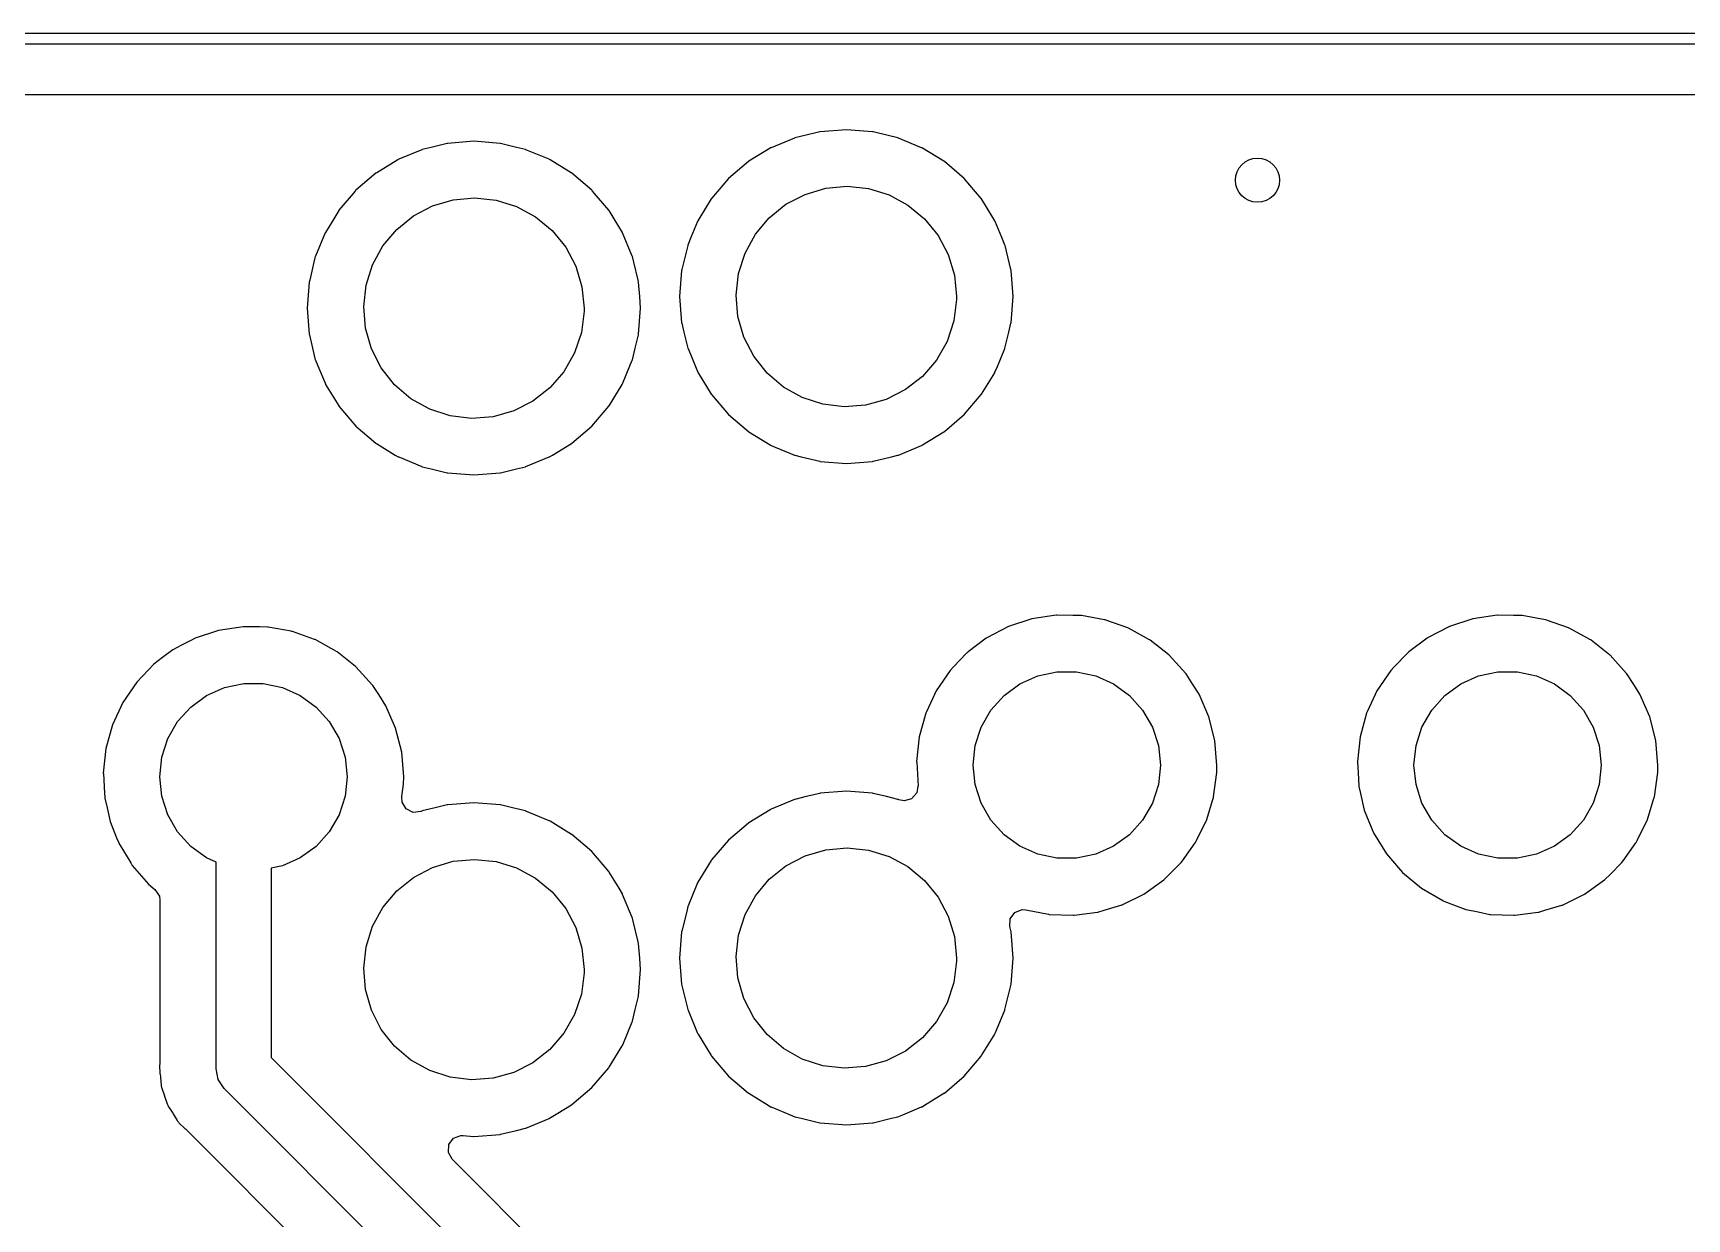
# Model space of a CAD drawing. Extents: x 10 to 287, y -200 to -10.
# Drawn here: x 130.97 to 145.98, y -65.94 to -55.19 of the extents above; entities that cross this region are included whole.
import ezdxf

# ---------------------------------------------------------------- set-up
doc = ezdxf.new("R2010")
doc.units = 0
doc.layers.add('BLACK', color=7, linetype='CONTINUOUS')

msp = doc.modelspace()

# ---------------------------------------------------------------- linework, layer by layer
at = {"layer": 'BLACK', "linetype": 'CONTINUOUS'}
for p, q in [((98.155, -55.185), (177.79, -55.185)), ((177.74, -55.285), (98.205, -55.285)), ((100.78, -55.7435), (175.6, -55.7435)), ((137.972, -56.1144), (137.882, -56.1359)), ((138.108, -56.0816), (137.972, -56.1144)), ((138.113, -56.0805), (138.108, -56.0816)), ((138.108, -56.0816), (138.108, -56.0816)), ((138.35, -56.0618), (138.113, -56.0805)), ((138.587, -56.0805), (138.35, -56.0618)), ((138.592, -56.0816), (138.587, -56.0805)), ((138.728, -56.1144), (138.592, -56.0816)), ((138.592, -56.0816), (138.592, -56.0816)), ((138.818, -56.1359), (138.728, -56.1144)), ((134.498, -56.2428), (134.288, -56.3299)), ((134.502, -56.2409), (134.498, -56.2428)), ((134.498, -56.2428), (134.498, -56.2428)), ((134.583, -56.2216), (134.502, -56.2409)), ((134.728, -56.1866), (134.583, -56.2216)), ((134.733, -56.1855), (134.728, -56.1866)), ((134.728, -56.1866), (134.728, -56.1866)), ((134.97, -56.1668), (134.733, -56.1855)), ((135.207, -56.1855), (134.97, -56.1668)), ((135.212, -56.1866), (135.207, -56.1855)), ((135.357, -56.2216), (135.212, -56.1866)), ((135.212, -56.1866), (135.212, -56.1866)), ((135.438, -56.2409), (135.357, -56.2216)), ((135.442, -56.2428), (135.438, -56.2409)), ((135.652, -56.3299), (135.442, -56.2428)), ((135.442, -56.2428), (135.442, -56.2428)), ((137.659, -56.2293), (137.465, -56.3482)), ((137.663, -56.2268), (137.659, -56.2293)), ((137.668, -56.2249), (137.663, -56.2268)), ((137.878, -56.1378), (137.668, -56.2249)), ((137.668, -56.2249), (137.668, -56.2249)), ((137.882, -56.1359), (137.878, -56.1378)), ((137.878, -56.1378), (137.878, -56.1378)), ((138.822, -56.1378), (138.818, -56.1359)), ((139.032, -56.2249), (138.822, -56.1378)), ((138.822, -56.1378), (138.822, -56.1378)), ((139.037, -56.2268), (139.032, -56.2249)), ((139.032, -56.2249), (139.032, -56.2249)), ((139.041, -56.2293), (139.037, -56.2268)), ((139.235, -56.3482), (139.041, -56.2293)), ((134.279, -56.3343), (134.088, -56.4513)), ((134.283, -56.3318), (134.279, -56.3343)), ((134.288, -56.3299), (134.283, -56.3318)), ((134.288, -56.3299), (134.288, -56.3299)), ((135.657, -56.3318), (135.652, -56.3299)), ((135.652, -56.3299), (135.652, -56.3299)), ((135.661, -56.3343), (135.657, -56.3318)), ((135.852, -56.4513), (135.661, -56.3343)), ((137.461, -56.3508), (137.28, -56.505)), ((137.465, -56.3482), (137.461, -56.3508)), ((137.465, -56.3482), (137.465, -56.3482)), ((139.239, -56.3508), (139.235, -56.3482)), ((139.235, -56.3482), (139.235, -56.3482)), ((139.42, -56.505), (139.239, -56.3508)), ((134.081, -56.4558), (133.9, -56.61)), ((134.088, -56.4513), (134.081, -56.4558)), ((135.859, -56.4558), (135.852, -56.4513)), ((136.04, -56.61), (135.859, -56.4558)), ((137.28, -56.505), (137.126, -56.6856)), ((138.163, -56.5927), (138.357, -56.575)), ((138.357, -56.575), (138.551, -56.5954)), ((139.574, -56.6856), (139.42, -56.505)), ((133.894, -56.6177), (133.746, -56.7906)), ((133.897, -56.6138), (133.894, -56.6177)), ((133.9, -56.61), (133.897, -56.6138)), ((134.595, -56.7528), (134.783, -56.6977)), ((134.783, -56.6977), (134.977, -56.68)), ((134.977, -56.68), (135.171, -56.7004)), ((135.171, -56.7004), (135.358, -56.7581)), ((136.043, -56.6138), (136.04, -56.61)), ((136.046, -56.6177), (136.043, -56.6138)), ((136.194, -56.7906), (136.046, -56.6177)), ((137.123, -56.6898), (137.021, -56.8572)), ((137.126, -56.6856), (137.123, -56.6898)), ((137.123, -56.6898), (137.123, -56.6898)), ((137.802, -56.7382), (137.975, -56.6478)), ((137.975, -56.6478), (138.163, -56.5927)), ((138.551, -56.5954), (138.738, -56.6531)), ((138.738, -56.6531), (138.909, -56.746)), ((139.577, -56.6898), (139.574, -56.6856)), ((139.679, -56.8572), (139.577, -56.6898)), ((139.577, -56.6898), (139.577, -56.6898)), ((133.743, -56.7948), (133.689, -56.8838)), ((133.746, -56.7906), (133.743, -56.7948)), ((133.743, -56.7948), (133.743, -56.7948)), ((134.27, -56.9655), (134.422, -56.8432)), ((134.422, -56.8432), (134.595, -56.7528)), ((135.358, -56.7581), (135.529, -56.851)), ((135.529, -56.851), (135.68, -56.9754)), ((136.197, -56.7948), (136.194, -56.7906)), ((136.251, -56.8838), (136.197, -56.7948)), ((136.197, -56.7948), (136.197, -56.7948)), ((137.021, -56.8572), (137.002, -56.888)), ((137.525, -57.01), (137.65, -56.8605)), ((137.65, -56.8605), (137.802, -56.7382)), ((138.909, -56.746), (139.06, -56.8704)), ((139.06, -56.8704), (139.183, -57.0216)), ((139.698, -56.888), (139.679, -56.8572)), ((133.62, -56.9976), (133.533, -57.2078)), ((133.622, -56.993), (133.62, -56.9976)), ((133.62, -56.9976), (133.62, -56.9976)), ((133.689, -56.8838), (133.622, -56.993)), ((134.145, -57.115), (134.27, -56.9655)), ((135.68, -56.9754), (135.803, -57.1266)), ((136.318, -56.993), (136.251, -56.8838)), ((136.32, -56.9976), (136.318, -56.993)), ((136.407, -57.2078), (136.32, -56.9976)), ((136.32, -56.9976), (136.32, -56.9976)), ((137, -56.8926), (136.939, -57.0406)), ((137.002, -56.888), (137, -56.8926)), ((137, -56.8926), (137, -56.8926)), ((137.431, -57.1811), (137.525, -57.01)), ((139.183, -57.0216), (139.275, -57.1939)), ((139.7, -56.8926), (139.698, -56.888)), ((139.761, -57.0406), (139.7, -56.8926)), ((139.7, -56.8926), (139.7, -56.8926)), ((134.051, -57.2861), (134.145, -57.115)), ((135.803, -57.1266), (135.895, -57.2989)), ((136.91, -57.1122), (136.857, -57.3307)), ((136.911, -57.1074), (136.91, -57.1122)), ((136.939, -57.0406), (136.911, -57.1074)), ((139.789, -57.1074), (139.761, -57.0406)), ((139.79, -57.1122), (139.789, -57.1074)), ((139.843, -57.3307), (139.79, -57.1122)), ((133.519, -57.2635), (133.48, -57.4262)), ((133.531, -57.2124), (133.519, -57.2635)), ((133.533, -57.2078), (133.531, -57.2124)), ((133.992, -57.4721), (134.051, -57.2861)), ((135.895, -57.2989), (135.951, -57.4858)), ((136.409, -57.2124), (136.407, -57.2078)), ((136.421, -57.2635), (136.409, -57.2124)), ((136.46, -57.4262), (136.421, -57.2635)), ((137.372, -57.3671), (137.431, -57.1811)), ((139.275, -57.1939), (139.331, -57.3808)), ((133.475, -57.4433), (133.457, -57.68)), ((133.48, -57.4262), (133.475, -57.4433)), ((133.97, -57.666), (133.992, -57.4721)), ((136.465, -57.4433), (136.46, -57.4262)), ((136.475, -57.575), (136.465, -57.4433)), ((136.855, -57.3383), (136.837, -57.575)), ((136.857, -57.3307), (136.855, -57.3383)), ((137.35, -57.561), (137.372, -57.3671)), ((139.331, -57.3808), (139.35, -57.575)), ((139.845, -57.3383), (139.843, -57.3307)), ((139.863, -57.575), (139.845, -57.3383)), ((135.951, -57.4858), (135.97, -57.68)), ((136.483, -57.68), (136.475, -57.575)), ((136.837, -57.575), (136.855, -57.8117)), ((137.366, -57.7555), (137.35, -57.561)), ((139.35, -57.6029), (139.325, -57.7965)), ((139.35, -57.575), (139.35, -57.6029)), ((139.845, -57.8117), (139.863, -57.575)), ((133.457, -57.68), (133.475, -57.9167)), ((133.986, -57.8605), (133.97, -57.666)), ((135.97, -57.7079), (135.945, -57.9015)), ((135.97, -57.68), (135.97, -57.7079)), ((136.465, -57.9167), (136.483, -57.68)), ((137.42, -57.9431), (137.366, -57.7555)), ((133.475, -57.9167), (133.477, -57.9215)), ((133.477, -57.9215), (133.477, -57.9215)), ((133.477, -57.9215), (133.506, -58.0426)), ((134.04, -58.0481), (133.986, -57.8605)), ((135.945, -57.9015), (135.884, -58.0867)), ((136.434, -58.0426), (136.463, -57.9215)), ((136.463, -57.9215), (136.465, -57.9167)), ((136.463, -57.9215), (136.463, -57.9215)), ((136.855, -57.8117), (136.857, -57.8165)), ((136.857, -57.8165), (136.857, -57.8165)), ((136.857, -57.8165), (136.876, -57.8983)), ((136.876, -57.8983), (136.911, -58.0426)), ((139.325, -57.7965), (139.264, -57.9817)), ((139.789, -58.0426), (139.824, -57.8983)), ((139.824, -57.8983), (139.843, -57.8165)), ((139.843, -57.8165), (139.845, -57.8117)), ((139.843, -57.8165), (139.843, -57.8165)), ((133.506, -58.0426), (133.531, -58.1476)), ((134.129, -58.2217), (134.04, -58.0481)), ((136.409, -58.1476), (136.434, -58.0426)), ((136.911, -58.0426), (136.913, -58.0472)), ((136.913, -58.0472), (136.913, -58.0472)), ((136.913, -58.0472), (136.98, -58.2106)), ((137.509, -58.1167), (137.42, -57.9431)), ((139.264, -57.9817), (139.167, -58.1514)), ((139.72, -58.2106), (139.787, -58.0472)), ((139.787, -58.0472), (139.789, -58.0426)), ((139.787, -58.0472), (139.787, -58.0472)), ((133.531, -58.1476), (133.533, -58.1522)), ((133.533, -58.1522), (133.533, -58.1522)), ((133.533, -58.1522), (133.554, -58.203)), ((133.554, -58.203), (133.622, -58.367)), ((134.251, -58.3747), (134.129, -58.2217)), ((135.884, -58.0867), (135.787, -58.2564)), ((136.318, -58.367), (136.386, -58.203)), ((136.386, -58.203), (136.407, -58.1522)), ((136.407, -58.1522), (136.409, -58.1476)), ((136.407, -58.1522), (136.407, -58.1522)), ((136.98, -58.2106), (137.002, -58.262)), ((137.631, -58.2697), (137.509, -58.1167)), ((139.167, -58.1514), (139.04, -58.2992)), ((139.698, -58.262), (139.72, -58.2106)), ((133.622, -58.367), (133.624, -58.3712)), ((133.624, -58.3712), (133.743, -58.5652)), ((134.399, -58.5011), (134.251, -58.3747)), ((135.787, -58.2564), (135.66, -58.4042)), ((136.197, -58.5652), (136.316, -58.3712)), ((136.316, -58.3712), (136.318, -58.367)), ((137.002, -58.262), (137.004, -58.2662)), ((137.004, -58.2662), (137.123, -58.4602)), ((137.779, -58.3961), (137.631, -58.2697)), ((139.04, -58.2992), (138.886, -58.4193)), ((139.577, -58.4602), (139.696, -58.2662)), ((139.696, -58.2662), (139.698, -58.262)), ((134.57, -58.5964), (134.399, -58.5011)), ((135.506, -58.5243), (135.332, -58.6123)), ((135.66, -58.4042), (135.506, -58.5243)), ((137.123, -58.4602), (137.123, -58.4602)), ((137.123, -58.4602), (137.126, -58.4644)), ((137.126, -58.4644), (137.28, -58.645)), ((137.95, -58.4914), (137.779, -58.3961)), ((138.135, -58.5517), (137.95, -58.4914)), ((138.712, -58.5073), (138.524, -58.5598)), ((138.886, -58.4193), (138.712, -58.5073)), ((139.42, -58.645), (139.574, -58.4644)), ((139.574, -58.4644), (139.577, -58.4602)), ((139.577, -58.4602), (139.577, -58.4602)), ((133.743, -58.5652), (133.743, -58.5652)), ((133.743, -58.5652), (133.746, -58.5694)), ((133.746, -58.5694), (133.9, -58.75)), ((134.755, -58.6567), (134.57, -58.5964)), ((134.949, -58.6798), (134.755, -58.6567)), ((135.144, -58.6648), (134.949, -58.6798)), ((135.332, -58.6123), (135.144, -58.6648)), ((136.04, -58.75), (136.194, -58.5694)), ((136.194, -58.5694), (136.197, -58.5652)), ((136.197, -58.5652), (136.197, -58.5652)), ((137.28, -58.645), (137.461, -58.7992)), ((138.329, -58.5748), (138.135, -58.5517)), ((138.524, -58.5598), (138.329, -58.5748)), ((139.239, -58.7992), (139.42, -58.645)), ((133.9, -58.75), (134.081, -58.9042)), ((135.859, -58.9042), (136.04, -58.75)), ((137.461, -58.7992), (137.465, -58.8018)), ((137.465, -58.8018), (137.465, -58.8018)), ((137.465, -58.8018), (137.659, -58.9207)), ((139.041, -58.9207), (139.235, -58.8018)), ((139.235, -58.8018), (139.239, -58.7992)), ((139.235, -58.8018), (139.235, -58.8018)), ((134.081, -58.9042), (134.085, -58.9068)), ((134.085, -58.9068), (134.085, -58.9068)), ((134.085, -58.9068), (134.257, -59.0122)), ((135.683, -59.0122), (135.855, -58.9068)), ((135.855, -58.9068), (135.859, -58.9042)), ((135.855, -58.9068), (135.855, -58.9068)), ((137.659, -58.9207), (137.663, -58.9232)), ((137.663, -58.9232), (137.668, -58.9251)), ((137.668, -58.9251), (137.668, -58.9251)), ((137.668, -58.9251), (137.878, -59.0122)), ((138.822, -59.0122), (139.032, -58.9251)), ((139.032, -58.9251), (139.037, -58.9232)), ((139.032, -58.9251), (139.032, -58.9251)), ((139.037, -58.9232), (139.041, -58.9207)), ((134.257, -59.0122), (134.283, -59.0282)), ((134.283, -59.0282), (134.288, -59.0301)), ((134.288, -59.0301), (134.288, -59.0301)), ((134.288, -59.0301), (134.498, -59.1172)), ((134.498, -59.1172), (134.502, -59.1191)), ((134.502, -59.1191), (134.583, -59.1384)), ((135.357, -59.1384), (135.438, -59.1191)), ((135.438, -59.1191), (135.442, -59.1172)), ((135.442, -59.1172), (135.652, -59.0301)), ((135.652, -59.0301), (135.657, -59.0282)), ((135.652, -59.0301), (135.652, -59.0301)), ((135.657, -59.0282), (135.683, -59.0122)), ((137.878, -59.0122), (137.882, -59.0141)), ((137.882, -59.0141), (137.941, -59.0282)), ((137.941, -59.0282), (138.108, -59.0684)), ((138.108, -59.0684), (138.108, -59.0684)), ((138.108, -59.0684), (138.113, -59.0695)), ((138.113, -59.0695), (138.35, -59.0882)), ((138.35, -59.0882), (138.587, -59.0695)), ((138.587, -59.0695), (138.592, -59.0684)), ((138.592, -59.0684), (138.759, -59.0282)), ((138.592, -59.0684), (138.592, -59.0684)), ((138.759, -59.0282), (138.818, -59.0141)), ((138.818, -59.0141), (138.822, -59.0122)), ((134.583, -59.1384), (134.728, -59.1734)), ((134.728, -59.1734), (134.728, -59.1734)), ((134.728, -59.1734), (134.733, -59.1745)), ((134.733, -59.1745), (134.97, -59.1932)), ((134.97, -59.1932), (135.207, -59.1745)), ((135.207, -59.1745), (135.212, -59.1734)), ((135.212, -59.1734), (135.357, -59.1384)), ((135.212, -59.1734), (135.212, -59.1734)), ((140.255, -60.4652), (140.034, -60.499)), ((140.26, -60.4652), (140.255, -60.4652)), ((140.404, -60.467), (140.26, -60.4652)), ((140.26, -60.4652), (140.26, -60.4652)), ((140.478, -60.4679), (140.404, -60.467)), ((140.483, -60.4688), (140.478, -60.4679)), ((140.693, -60.5062), (140.483, -60.4688)), ((140.483, -60.4688), (140.483, -60.4688)), ((144.255, -60.4652), (144.034, -60.499)), ((144.26, -60.4652), (144.255, -60.4652)), ((144.404, -60.467), (144.26, -60.4652)), ((144.26, -60.4652), (144.26, -60.4652)), ((144.478, -60.4679), (144.404, -60.467)), ((144.483, -60.4688), (144.478, -60.4679)), ((144.693, -60.5062), (144.483, -60.4688)), ((144.483, -60.4688), (144.483, -60.4688)), ((132.654, -60.604), (132.442, -60.6734)), ((132.875, -60.5702), (132.654, -60.604)), ((132.88, -60.5702), (132.875, -60.5702)), ((133.024, -60.572), (132.88, -60.5702)), ((132.88, -60.5702), (132.88, -60.5702)), ((133.098, -60.5729), (133.024, -60.572)), ((133.103, -60.5738), (133.098, -60.5729)), ((133.313, -60.6112), (133.103, -60.5738)), ((133.103, -60.5738), (133.103, -60.5738)), ((133.318, -60.6121), (133.313, -60.6112)), ((133.313, -60.6112), (133.313, -60.6112)), ((133.323, -60.6138), (133.318, -60.6121)), ((133.524, -60.6849), (133.323, -60.6138)), ((133.323, -60.6138), (133.323, -60.6138)), ((139.822, -60.5684), (139.624, -60.6715)), ((140.034, -60.499), (139.822, -60.5684)), ((140.698, -60.5071), (140.693, -60.5062)), ((140.693, -60.5062), (140.693, -60.5062)), ((140.703, -60.5088), (140.698, -60.5071)), ((140.904, -60.5799), (140.703, -60.5088)), ((140.703, -60.5088), (140.703, -60.5088)), ((140.909, -60.5816), (140.904, -60.5799)), ((140.904, -60.5799), (140.904, -60.5799)), ((141.047, -60.6581), (140.909, -60.5816)), ((143.822, -60.5684), (143.624, -60.6715)), ((144.034, -60.499), (143.822, -60.5684)), ((144.698, -60.5071), (144.693, -60.5062)), ((144.693, -60.5062), (144.693, -60.5062)), ((144.703, -60.5088), (144.698, -60.5071)), ((144.904, -60.5799), (144.703, -60.5088)), ((144.703, -60.5088), (144.703, -60.5088)), ((144.909, -60.5816), (144.904, -60.5799)), ((144.904, -60.5799), (144.904, -60.5799)), ((145.047, -60.6581), (144.909, -60.5816)), ((132.239, -60.7796), (132.145, -60.8502)), ((132.244, -60.7765), (132.239, -60.7796)), ((132.239, -60.7796), (132.239, -60.7796)), ((132.311, -60.7414), (132.244, -60.7765)), ((132.415, -60.6871), (132.311, -60.7414)), ((132.442, -60.6734), (132.415, -60.6871)), ((133.529, -60.6866), (133.524, -60.6849)), ((133.524, -60.6849), (133.524, -60.6849)), ((133.724, -60.7946), (133.529, -60.6866)), ((139.619, -60.6746), (139.455, -60.7978)), ((139.624, -60.6715), (139.619, -60.6746)), ((139.619, -60.6746), (139.619, -60.6746)), ((141.096, -60.6849), (141.047, -60.6581)), ((141.104, -60.6896), (141.096, -60.6849)), ((141.108, -60.6928), (141.104, -60.6896)), ((141.276, -60.8248), (141.108, -60.6928)), ((141.108, -60.6928), (141.108, -60.6928)), ((143.619, -60.6746), (143.455, -60.7978)), ((143.624, -60.6715), (143.619, -60.6746)), ((143.619, -60.6746), (143.619, -60.6746)), ((145.096, -60.6849), (145.047, -60.6581)), ((145.104, -60.6896), (145.096, -60.6849)), ((145.108, -60.6928), (145.104, -60.6896)), ((145.276, -60.8248), (145.108, -60.6928)), ((145.108, -60.6928), (145.108, -60.6928)), ((132.065, -60.9106), (131.911, -61.0721)), ((132.145, -60.8502), (132.065, -60.9106)), ((133.728, -60.7978), (133.724, -60.7946)), ((133.896, -60.9298), (133.728, -60.7978)), ((133.728, -60.7978), (133.728, -60.7978)), ((133.896, -60.9299), (133.896, -60.9298)), ((133.9, -60.9331), (133.896, -60.9299)), ((139.441, -60.8094), (139.322, -60.9346)), ((139.445, -60.8056), (139.441, -60.8094)), ((139.455, -60.7978), (139.445, -60.8056)), ((141.276, -60.8249), (141.276, -60.8248)), ((141.28, -60.8281), (141.276, -60.8249)), ((141.43, -60.9933), (141.28, -60.8281)), ((143.441, -60.8094), (143.322, -60.9346)), ((143.445, -60.8056), (143.441, -60.8094)), ((143.455, -60.7978), (143.445, -60.8056)), ((145.276, -60.8249), (145.276, -60.8248)), ((145.28, -60.8281), (145.276, -60.8249)), ((145.43, -60.9933), (145.28, -60.8281)), ((131.911, -61.0721), (131.785, -61.2567)), ((134.05, -61.0983), (133.9, -60.9331)), ((139.291, -60.9671), (139.165, -61.1517)), ((139.322, -60.9346), (139.291, -60.9671)), ((139.925, -61.0889), (140.087, -61.0166)), ((140.087, -61.0166), (140.261, -60.9797)), ((140.261, -60.9797), (140.439, -60.9797)), ((140.439, -60.9797), (140.613, -61.0166)), ((140.613, -61.0166), (140.775, -61.0889)), ((141.433, -60.9976), (141.43, -60.9933)), ((141.495, -61.0945), (141.433, -60.9976)), ((141.433, -60.9976), (141.433, -60.9976)), ((143.291, -60.9671), (143.165, -61.1517)), ((143.322, -60.9346), (143.291, -60.9671)), ((143.925, -61.0889), (144.087, -61.0166)), ((144.087, -61.0166), (144.261, -60.9797)), ((144.261, -60.9797), (144.439, -60.9797)), ((144.439, -60.9797), (144.613, -61.0166)), ((144.613, -61.0166), (144.775, -61.0889)), ((145.433, -60.9976), (145.43, -60.9933)), ((145.495, -61.0945), (145.433, -60.9976)), ((145.433, -60.9976), (145.433, -60.9976)), ((132.401, -61.2983), (132.545, -61.1939)), ((132.545, -61.1939), (132.707, -61.1216)), ((132.707, -61.1216), (132.881, -61.0847)), ((132.881, -61.0847), (133.059, -61.0847)), ((133.059, -61.0847), (133.233, -61.1216)), ((133.233, -61.1216), (133.395, -61.1939)), ((133.395, -61.1939), (133.539, -61.2983)), ((134.053, -61.1026), (134.05, -61.0983)), ((134.106, -61.1856), (134.053, -61.1026)), ((134.053, -61.1026), (134.053, -61.1026)), ((134.171, -61.2858), (134.106, -61.1856)), ((139.149, -61.1856), (139.076, -61.3419)), ((139.165, -61.1517), (139.149, -61.1856)), ((139.662, -61.3254), (139.781, -61.1933)), ((139.781, -61.1933), (139.925, -61.0889)), ((140.775, -61.0889), (140.919, -61.1933)), ((140.919, -61.1933), (141.038, -61.3254)), ((141.551, -61.1808), (141.495, -61.0945)), ((141.64, -61.3857), (141.551, -61.1808)), ((143.149, -61.1856), (143.076, -61.3419)), ((143.165, -61.1517), (143.149, -61.1856)), ((143.662, -61.3254), (143.781, -61.1933)), ((143.781, -61.1933), (143.925, -61.0889)), ((144.775, -61.0889), (144.919, -61.1933)), ((144.919, -61.1933), (145.038, -61.3254)), ((145.551, -61.1808), (145.495, -61.0945)), ((145.64, -61.3857), (145.551, -61.1808)), ((131.785, -61.2567), (131.691, -61.4593)), ((132.282, -61.4304), (132.401, -61.2983)), ((133.539, -61.2983), (133.658, -61.4304)), ((134.26, -61.4907), (134.171, -61.2858)), ((139.071, -61.3543), (139.011, -61.5696)), ((139.076, -61.3419), (139.071, -61.3543)), ((139.573, -61.4793), (139.662, -61.3254)), ((141.038, -61.3254), (141.127, -61.4793)), ((143.071, -61.3543), (143.011, -61.5696)), ((143.076, -61.3419), (143.071, -61.3543)), ((143.573, -61.4793), (143.662, -61.3254)), ((145.038, -61.3254), (145.127, -61.4793)), ((131.691, -61.4593), (131.631, -61.6746)), ((132.193, -61.5843), (132.282, -61.4304)), ((133.658, -61.4304), (133.747, -61.5843)), ((134.315, -61.7074), (134.26, -61.4907)), ((139.519, -61.6483), (139.573, -61.4793)), ((141.127, -61.4793), (141.181, -61.6483)), ((141.695, -61.6024), (141.64, -61.3857)), ((143.519, -61.6483), (143.573, -61.4793)), ((145.127, -61.4793), (145.181, -61.6483)), ((145.695, -61.6024), (145.64, -61.3857)), ((131.631, -61.6746), (131.607, -61.8967)), ((132.139, -61.7533), (132.193, -61.5843)), ((133.747, -61.5843), (133.801, -61.7533)), ((139.011, -61.5696), (138.987, -61.7917)), ((139.5, -61.825), (139.519, -61.6483)), ((141.181, -61.6483), (141.2, -61.825)), ((141.71, -61.7917), (141.695, -61.6024)), ((143.011, -61.5696), (142.987, -61.7917)), ((143.5, -61.825), (143.519, -61.6483)), ((145.181, -61.6483), (145.2, -61.825)), ((145.71, -61.7917), (145.695, -61.6024)), ((132.12, -61.93), (132.139, -61.7533)), ((133.801, -61.7533), (133.82, -61.93)), ((134.333, -61.93), (134.315, -61.7074)), ((138.987, -61.7917), (138.988, -61.7968)), ((138.988, -61.7968), (138.988, -61.7969)), ((138.988, -61.7969), (139, -62.0147)), ((139.519, -62.0017), (139.5, -61.825)), ((141.2, -61.825), (141.181, -62.0017)), ((141.713, -61.825), (141.71, -61.7917)), ((141.712, -61.8916), (141.713, -61.825)), ((142.987, -61.7917), (142.988, -61.7968)), ((142.988, -61.7968), (142.988, -61.7969)), ((142.988, -61.7969), (142.993, -61.8916)), ((143.519, -62.0017), (143.5, -61.825)), ((145.2, -61.825), (145.181, -62.0017)), ((145.713, -61.825), (145.71, -61.7917)), ((145.712, -61.8916), (145.713, -61.825)), ((131.607, -61.8967), (131.608, -61.9018)), ((131.608, -61.9018), (131.608, -61.9019)), ((131.608, -61.9019), (131.618, -62.0805)), ((132.139, -62.1067), (132.12, -61.93)), ((133.82, -61.93), (133.801, -62.1067)), ((134.332, -61.9966), (134.333, -61.93)), ((141.682, -62.1131), (141.712, -61.8916)), ((142.993, -61.8916), (143, -62.0147)), ((145.682, -62.1131), (145.712, -61.8916)), ((131.618, -62.0805), (131.62, -62.1197)), ((131.62, -62.1197), (131.621, -62.1248)), ((131.621, -62.1248), (131.621, -62.1248)), ((131.621, -62.1248), (131.641, -62.2129)), ((132.193, -62.2757), (132.139, -62.1067)), ((133.801, -62.1067), (133.747, -62.2757)), ((134.316, -62.1135), (134.317, -62.1085)), ((134.319, -62.1611), (134.316, -62.1135)), ((134.317, -62.1085), (134.332, -61.9966)), ((137.986, -62.111), (137.882, -62.1359)), ((138.108, -62.0816), (137.986, -62.111)), ((138.113, -62.0805), (138.108, -62.0816)), ((138.108, -62.0816), (138.108, -62.0816)), ((138.35, -62.0618), (138.113, -62.0805)), ((138.587, -62.0805), (138.35, -62.0618)), ((138.592, -62.0816), (138.587, -62.0805)), ((138.714, -62.111), (138.592, -62.0816)), ((138.592, -62.0816), (138.592, -62.0816)), ((138.818, -62.1359), (138.714, -62.111)), ((138.942, -62.1293), (138.874, -62.1491)), ((138.989, -62.0758), (138.942, -62.1293)), ((138.998, -62.0148), (138.989, -62.0758)), ((139, -62.0147), (138.998, -62.0148)), ((139.573, -62.1707), (139.519, -62.0017)), ((141.181, -62.0017), (141.127, -62.1707)), ((141.675, -62.1378), (141.681, -62.118)), ((141.681, -62.118), (141.682, -62.1131)), ((141.681, -62.118), (141.681, -62.118)), ((143, -62.0147), (143.001, -62.0198)), ((143.001, -62.0198), (143.001, -62.0198)), ((143.001, -62.0198), (143.015, -62.0816)), ((143.015, -62.0816), (143.049, -62.2326)), ((143.573, -62.1707), (143.519, -62.0017)), ((145.181, -62.0017), (145.127, -62.1707)), ((145.675, -62.1378), (145.681, -62.118)), ((145.681, -62.118), (145.682, -62.1131)), ((145.681, -62.118), (145.681, -62.118)), ((131.641, -62.2129), (131.669, -62.3376)), ((132.282, -62.4296), (132.193, -62.2757)), ((133.747, -62.2757), (133.658, -62.4296)), ((134.355, -62.2221), (134.319, -62.1611)), ((134.419, -62.2539), (134.355, -62.2221)), ((134.489, -62.2463), (134.419, -62.2539)), ((134.498, -62.2428), (134.489, -62.2463)), ((134.502, -62.2409), (134.498, -62.2428)), ((134.498, -62.2428), (134.498, -62.2428)), ((134.619, -62.2129), (134.502, -62.2409)), ((134.728, -62.1866), (134.619, -62.2129)), ((134.733, -62.1855), (134.728, -62.1866)), ((134.728, -62.1866), (134.728, -62.1866)), ((134.97, -62.1668), (134.733, -62.1855)), ((135.207, -62.1855), (134.97, -62.1668)), ((135.212, -62.1866), (135.207, -62.1855)), ((135.321, -62.2129), (135.212, -62.1866)), ((135.212, -62.1866), (135.212, -62.1866)), ((135.438, -62.2409), (135.321, -62.2129)), ((135.442, -62.2428), (135.438, -62.2409)), ((135.652, -62.3299), (135.442, -62.2428)), ((135.442, -62.2428), (135.442, -62.2428)), ((137.659, -62.2293), (137.465, -62.3482)), ((137.663, -62.2268), (137.659, -62.2293)), ((137.668, -62.2249), (137.663, -62.2268)), ((137.878, -62.1378), (137.668, -62.2249)), ((137.668, -62.2249), (137.668, -62.2249)), ((137.882, -62.1359), (137.878, -62.1378)), ((137.878, -62.1378), (137.878, -62.1378)), ((138.822, -62.1378), (138.818, -62.1359)), ((138.826, -62.1395), (138.822, -62.1378)), ((138.822, -62.1378), (138.822, -62.1378)), ((138.874, -62.1491), (138.826, -62.1395)), ((139.662, -62.3246), (139.573, -62.1707)), ((141.127, -62.1707), (141.038, -62.3246)), ((141.617, -62.3268), (141.675, -62.1378)), ((143.049, -62.2326), (143.133, -62.4396)), ((143.662, -62.3246), (143.573, -62.1707)), ((145.127, -62.1707), (145.038, -62.3246)), ((145.617, -62.3268), (145.675, -62.1378)), ((131.669, -62.3376), (131.728, -62.4836)), ((132.401, -62.5617), (132.282, -62.4296)), ((133.658, -62.4296), (133.539, -62.5617)), ((135.657, -62.3318), (135.652, -62.3299)), ((135.652, -62.3299), (135.652, -62.3299)), ((135.661, -62.3343), (135.657, -62.3318)), ((135.855, -62.4532), (135.661, -62.3343)), ((137.461, -62.3508), (137.28, -62.505)), ((137.465, -62.3482), (137.461, -62.3508)), ((137.465, -62.3482), (137.465, -62.3482)), ((139.781, -62.4567), (139.662, -62.3246)), ((141.038, -62.3246), (140.919, -62.4567)), ((141.527, -62.5088), (141.615, -62.3315)), ((141.615, -62.3315), (141.617, -62.3268)), ((141.615, -62.3315), (141.615, -62.3315)), ((143.781, -62.4567), (143.662, -62.3246)), ((145.038, -62.3246), (144.919, -62.4567)), ((145.527, -62.5088), (145.615, -62.3315)), ((145.615, -62.3315), (145.617, -62.3268)), ((145.615, -62.3315), (145.615, -62.3315)), ((131.728, -62.4836), (131.748, -62.5313)), ((131.748, -62.5313), (131.753, -62.5446)), ((131.753, -62.5446), (131.756, -62.549)), ((131.756, -62.549), (131.856, -62.7121)), ((132.545, -62.6661), (132.401, -62.5617)), ((133.539, -62.5617), (133.395, -62.6661)), ((135.859, -62.4558), (135.855, -62.4532)), ((135.855, -62.4532), (135.855, -62.4532)), ((136.04, -62.61), (135.859, -62.4558)), ((137.28, -62.505), (137.126, -62.6856)), ((138.163, -62.5927), (138.357, -62.575)), ((138.357, -62.575), (138.551, -62.5954)), ((139.925, -62.5611), (139.781, -62.4567)), ((140.087, -62.6334), (139.925, -62.5611)), ((140.775, -62.5611), (140.613, -62.6334)), ((140.919, -62.4567), (140.775, -62.5611)), ((141.4, -62.6919), (141.515, -62.5313)), ((141.515, -62.5313), (141.518, -62.5271)), ((141.518, -62.5271), (141.527, -62.5088)), ((143.133, -62.4396), (143.25, -62.6301)), ((143.925, -62.5611), (143.781, -62.4567)), ((144.087, -62.6334), (143.925, -62.5611)), ((144.775, -62.5611), (144.613, -62.6334)), ((144.919, -62.4567), (144.775, -62.5611)), ((145.4, -62.6919), (145.515, -62.5313)), ((145.515, -62.5313), (145.518, -62.5271)), ((145.518, -62.5271), (145.527, -62.5088)), ((131.856, -62.7121), (131.87, -62.7351)), ((132.63, -62.704), (132.545, -62.6661)), ((132.63, -64.58), (132.63, -62.704)), ((133.395, -62.6661), (133.233, -62.7384)), ((134.595, -62.7528), (134.783, -62.6977)), ((134.783, -62.6977), (134.977, -62.68)), ((134.977, -62.68), (135.171, -62.7004)), ((135.171, -62.7004), (135.358, -62.7581)), ((136.194, -62.7906), (136.04, -62.61)), ((137.123, -62.6898), (137.05, -62.8093)), ((137.126, -62.6856), (137.123, -62.6898)), ((137.123, -62.6898), (137.123, -62.6898)), ((137.802, -62.7382), (137.975, -62.6478)), ((137.975, -62.6478), (138.163, -62.5927)), ((138.551, -62.5954), (138.738, -62.6531)), ((138.738, -62.6531), (138.909, -62.746)), ((140.261, -62.6703), (140.087, -62.6334)), ((140.439, -62.6703), (140.261, -62.6703)), ((140.613, -62.6334), (140.439, -62.6703)), ((141.283, -62.8135), (141.384, -62.7121)), ((141.384, -62.7121), (141.388, -62.7085)), ((141.388, -62.7085), (141.4, -62.6919)), ((143.25, -62.6301), (143.396, -62.7989)), ((144.261, -62.6703), (144.087, -62.6334)), ((144.439, -62.6703), (144.261, -62.6703)), ((144.613, -62.6334), (144.439, -62.6703)), ((145.283, -62.8135), (145.384, -62.7121)), ((145.384, -62.7121), (145.388, -62.7085)), ((145.388, -62.7085), (145.4, -62.6919)), ((131.87, -62.7351), (132.016, -62.9039)), ((133.233, -62.7384), (133.13, -62.7602)), ((133.13, -62.7602), (133.13, -64.4764)), ((134.27, -62.9655), (134.422, -62.8432)), ((134.422, -62.8432), (134.595, -62.7528)), ((135.358, -62.7581), (135.529, -62.851)), ((135.529, -62.851), (135.68, -62.9754)), ((136.197, -62.7948), (136.194, -62.7906)), ((136.287, -62.9416), (136.197, -62.7948)), ((136.197, -62.7948), (136.197, -62.7948)), ((137.05, -62.8093), (137.002, -62.888)), ((137.525, -63.01), (137.65, -62.8605)), ((137.65, -62.8605), (137.802, -62.7382)), ((138.909, -62.746), (139.06, -62.8704)), ((139.06, -62.8704), (139.183, -63.0216)), ((141.048, -62.9959), (141.23, -62.8662)), ((141.23, -62.8662), (141.283, -62.8135)), ((143.396, -62.7989), (143.568, -62.9416)), ((145.048, -62.9959), (145.23, -62.8662)), ((145.23, -62.8662), (145.283, -62.8135)), ((132.016, -62.9039), (132.04, -62.9241)), ((132.04, -62.9241), (132.076, -62.9535)), ((132.076, -62.9535), (132.116, -63.0124)), ((132.116, -63.0124), (132.121, -63.0505)), ((134.145, -63.115), (134.27, -62.9655)), ((135.68, -62.9754), (135.803, -63.1266)), ((136.318, -62.993), (136.287, -62.9416)), ((136.32, -62.9976), (136.318, -62.993)), ((136.407, -63.2078), (136.32, -62.9976)), ((136.32, -62.9976), (136.32, -62.9976)), ((137, -62.8926), (136.913, -63.1028)), ((137.002, -62.888), (137, -62.8926)), ((137, -62.8926), (137, -62.8926)), ((137.431, -63.1811), (137.525, -63.01)), ((139.183, -63.0216), (139.275, -63.1939)), ((140.847, -63.0942), (141.048, -62.9959)), ((143.568, -62.9416), (143.761, -63.0543)), ((144.847, -63.0942), (145.048, -62.9959)), ((132.121, -63.0505), (132.121, -64.5129)), ((134.051, -63.2861), (134.145, -63.115)), ((135.803, -63.1266), (135.895, -63.2989)), ((136.904, -63.1362), (136.859, -63.3232)), ((136.911, -63.1074), (136.904, -63.1362)), ((136.913, -63.1028), (136.911, -63.1074)), ((139.836, -63.2182), (139.878, -63.1604)), ((139.878, -63.1604), (139.944, -63.1342)), ((139.944, -63.1342), (139.98, -63.1362)), ((139.98, -63.1362), (140.184, -63.1775)), ((140.184, -63.1775), (140.184, -63.1775)), ((140.184, -63.1775), (140.189, -63.1786)), ((140.189, -63.1786), (140.194, -63.1788)), ((140.194, -63.1788), (140.194, -63.1788)), ((140.194, -63.1788), (140.407, -63.1866)), ((140.417, -63.1861), (140.628, -63.159)), ((140.628, -63.159), (140.633, -63.1584)), ((140.628, -63.159), (140.628, -63.159)), ((140.633, -63.1584), (140.688, -63.1419)), ((140.688, -63.1419), (140.842, -63.0957)), ((140.842, -63.0957), (140.847, -63.0942)), ((140.842, -63.0957), (140.842, -63.0957)), ((143.761, -63.0543), (143.766, -63.0562)), ((143.766, -63.0562), (143.766, -63.0562)), ((143.766, -63.0562), (143.772, -63.0586)), ((143.772, -63.0586), (143.97, -63.134)), ((143.97, -63.134), (143.975, -63.1351)), ((143.975, -63.1351), (143.975, -63.1351)), ((143.975, -63.1351), (144.082, -63.1569)), ((144.082, -63.1569), (144.189, -63.1786)), ((144.189, -63.1786), (144.194, -63.1788)), ((144.194, -63.1788), (144.194, -63.1788)), ((144.194, -63.1788), (144.407, -63.1866)), ((144.417, -63.1861), (144.628, -63.159)), ((144.628, -63.159), (144.633, -63.1584)), ((144.628, -63.159), (144.628, -63.159)), ((144.633, -63.1584), (144.688, -63.1419)), ((144.688, -63.1419), (144.842, -63.0957)), ((144.842, -63.0957), (144.847, -63.0942)), ((144.842, -63.0957), (144.842, -63.0957)), ((133.992, -63.4721), (134.051, -63.2861)), ((135.895, -63.2989), (135.951, -63.4858)), ((136.409, -63.2124), (136.407, -63.2078)), ((136.415, -63.239), (136.409, -63.2124)), ((136.458, -63.4148), (136.415, -63.239)), ((136.859, -63.3232), (136.855, -63.3383)), ((137.372, -63.3671), (137.431, -63.1811)), ((139.275, -63.1939), (139.331, -63.3808)), ((139.833, -63.2891), (139.836, -63.2182)), ((139.845, -63.3383), (139.833, -63.2891)), ((140.407, -63.1866), (140.407, -63.1866)), ((140.407, -63.1866), (140.412, -63.1868)), ((140.412, -63.1868), (140.417, -63.1861)), ((140.417, -63.1861), (140.417, -63.1861)), ((144.407, -63.1866), (144.407, -63.1866)), ((144.407, -63.1866), (144.412, -63.1868)), ((144.412, -63.1868), (144.417, -63.1861)), ((144.417, -63.1861), (144.417, -63.1861)), ((133.97, -63.666), (133.992, -63.4721)), ((136.465, -63.4433), (136.458, -63.4148)), ((136.475, -63.575), (136.465, -63.4433)), ((136.855, -63.3383), (136.837, -63.575)), ((137.35, -63.561), (137.372, -63.3671)), ((139.331, -63.3808), (139.35, -63.575)), ((139.863, -63.575), (139.845, -63.3383)), ((135.951, -63.4858), (135.97, -63.68)), ((136.483, -63.68), (136.475, -63.575)), ((136.837, -63.575), (136.855, -63.8117)), ((137.366, -63.7555), (137.35, -63.561)), ((139.35, -63.6029), (139.325, -63.7965)), ((139.35, -63.575), (139.35, -63.6029)), ((139.845, -63.8117), (139.863, -63.575)), ((133.986, -63.8605), (133.97, -63.666)), ((135.97, -63.7079), (135.945, -63.9015)), ((135.97, -63.68), (135.97, -63.7079)), ((136.465, -63.9167), (136.483, -63.68)), ((137.42, -63.9431), (137.366, -63.7555)), ((134.04, -64.0481), (133.986, -63.8605)), ((135.945, -63.9015), (135.884, -64.0867)), ((136.434, -64.0426), (136.463, -63.9215)), ((136.463, -63.9215), (136.465, -63.9167)), ((136.463, -63.9215), (136.463, -63.9215)), ((136.855, -63.8117), (136.911, -64.0426)), ((139.325, -63.7965), (139.264, -63.9817)), ((139.789, -64.0426), (139.845, -63.8117)), ((134.129, -64.2217), (134.04, -64.0481)), ((136.409, -64.1476), (136.434, -64.0426)), ((136.911, -64.0426), (136.913, -64.0472)), ((136.913, -64.0472), (136.913, -64.0472)), ((136.913, -64.0472), (136.997, -64.251)), ((137.509, -64.1167), (137.42, -63.9431)), ((139.264, -63.9817), (139.167, -64.1514)), ((139.703, -64.251), (139.787, -64.0472)), ((139.787, -64.0472), (139.789, -64.0426)), ((139.787, -64.0472), (139.787, -64.0472)), ((134.251, -64.3747), (134.129, -64.2217)), ((135.884, -64.0867), (135.787, -64.2564)), ((136.321, -64.3615), (136.407, -64.1522)), ((136.407, -64.1522), (136.409, -64.1476)), ((136.407, -64.1522), (136.407, -64.1522)), ((137.631, -64.2697), (137.509, -64.1167)), ((139.167, -64.1514), (139.04, -64.2992)), ((134.399, -64.5011), (134.251, -64.3747)), ((135.787, -64.2564), (135.66, -64.4042)), ((136.197, -64.5652), (136.316, -64.3712)), ((136.316, -64.3712), (136.318, -64.367)), ((136.318, -64.367), (136.321, -64.3615)), ((136.997, -64.251), (137.002, -64.262)), ((137.002, -64.262), (137.004, -64.2662)), ((137.004, -64.2662), (137.123, -64.4602)), ((137.779, -64.3961), (137.631, -64.2697)), ((139.04, -64.2992), (138.886, -64.4193)), ((139.577, -64.4602), (139.696, -64.2662)), ((139.696, -64.2662), (139.698, -64.262)), ((139.698, -64.262), (139.703, -64.251)), ((132.121, -64.5129), (132.12, -64.5319)), ((133.13, -64.4764), (136.29, -67.6364)), ((134.57, -64.5964), (134.399, -64.5011)), ((135.506, -64.5243), (135.332, -64.6123)), ((135.66, -64.4042), (135.506, -64.5243)), ((137.123, -64.4602), (137.123, -64.4602)), ((137.123, -64.4602), (137.126, -64.4644)), ((137.126, -64.4644), (137.28, -64.645)), ((137.95, -64.4914), (137.779, -64.3961)), ((138.135, -64.5517), (137.95, -64.4914)), ((138.712, -64.5073), (138.524, -64.5598)), ((138.886, -64.4193), (138.712, -64.5073)), ((139.42, -64.645), (139.574, -64.4644)), ((139.574, -64.4644), (139.577, -64.4602)), ((139.577, -64.4602), (139.577, -64.4602)), ((132.12, -64.5319), (132.117, -64.5533)), ((132.117, -64.5533), (132.117, -64.5606)), ((132.117, -64.5606), (132.117, -64.5606)), ((132.117, -64.5606), (132.121, -64.606)), ((132.121, -64.606), (132.121, -64.6162)), ((132.121, -64.6162), (132.121, -64.6243)), ((132.121, -64.6243), (132.122, -64.6279)), ((132.122, -64.6279), (132.125, -64.6525)), ((132.125, -64.6525), (132.125, -64.6569)), ((132.125, -64.6569), (132.131, -64.7296)), ((132.649, -64.6757), (132.63, -64.58)), ((132.703, -64.7568), (132.649, -64.6757)), ((134.755, -64.6567), (134.57, -64.5964)), ((134.949, -64.6798), (134.755, -64.6567)), ((135.144, -64.6648), (134.949, -64.6798)), ((135.332, -64.6123), (135.144, -64.6648)), ((136.04, -64.75), (136.194, -64.5694)), ((136.194, -64.5694), (136.197, -64.5652)), ((136.197, -64.5652), (136.197, -64.5652)), ((137.28, -64.645), (137.461, -64.7992)), ((138.329, -64.5748), (138.135, -64.5517)), ((138.524, -64.5598), (138.329, -64.5748)), ((139.239, -64.7992), (139.42, -64.645)), ((132.131, -64.7296), (132.133, -64.7366)), ((132.133, -64.7366), (132.135, -64.7426)), ((132.135, -64.7426), (132.136, -64.7484)), ((132.136, -64.7484), (132.137, -64.7557)), ((132.137, -64.7557), (132.162, -64.8243)), ((132.162, -64.8243), (132.163, -64.8285)), ((132.163, -64.8285), (132.186, -64.8979)), ((135.936, -67.99), (132.703, -64.7568)), ((135.859, -64.9042), (136.04, -64.75)), ((137.461, -64.7992), (137.465, -64.8018)), ((137.465, -64.8018), (137.465, -64.8018)), ((137.465, -64.8018), (137.64, -64.9094)), ((139.06, -64.9094), (139.235, -64.8018)), ((139.235, -64.8018), (139.239, -64.7992)), ((139.235, -64.8018), (139.235, -64.8018)), ((132.186, -64.8979), (132.189, -64.9042)), ((132.189, -64.9042), (132.192, -64.9096)), ((132.192, -64.9096), (132.195, -64.9151)), ((132.195, -64.9151), (132.197, -64.9219)), ((132.197, -64.9219), (132.201, -64.9281)), ((132.201, -64.9281), (132.201, -64.9281)), ((132.201, -64.9281), (132.237, -64.983)), ((135.731, -64.983), (135.855, -64.9068)), ((135.855, -64.9068), (135.859, -64.9042)), ((135.855, -64.9068), (135.855, -64.9068)), ((137.64, -64.9094), (137.663, -64.9232)), ((137.663, -64.9232), (137.668, -64.9251)), ((137.668, -64.9251), (137.668, -64.9251)), ((137.668, -64.9251), (137.839, -64.9961)), ((138.861, -64.9961), (139.032, -64.9251)), ((139.032, -64.9251), (139.037, -64.9232)), ((139.032, -64.9251), (139.032, -64.9251)), ((139.037, -64.9232), (139.06, -64.9094)), ((132.237, -64.983), (132.24, -64.9867)), ((132.24, -64.9867), (132.277, -65.0491)), ((132.277, -65.0491), (132.281, -65.0533)), ((132.281, -65.0533), (132.281, -65.0533)), ((132.281, -65.0533), (132.285, -65.0575)), ((132.285, -65.0575), (132.285, -65.0575)), ((132.285, -65.0575), (132.287, -65.0605)), ((132.287, -65.0605), (132.29, -65.0637)), ((132.29, -65.0637), (132.294, -65.0699)), ((132.294, -65.0699), (132.35, -65.1231)), ((132.35, -65.1231), (132.353, -65.1255)), ((132.353, -65.1255), (135.128, -67.9009)), ((135.357, -65.1384), (135.438, -65.1191)), ((135.438, -65.1191), (135.442, -65.1172)), ((135.442, -65.1172), (135.652, -65.0301)), ((135.652, -65.0301), (135.657, -65.0282)), ((135.652, -65.0301), (135.652, -65.0301)), ((135.657, -65.0282), (135.731, -64.983)), ((137.839, -64.9961), (137.882, -65.0141)), ((137.882, -65.0141), (137.941, -65.0282)), ((137.941, -65.0282), (138.108, -65.0684)), ((138.108, -65.0684), (138.108, -65.0684)), ((138.108, -65.0684), (138.113, -65.0695)), ((138.113, -65.0695), (138.35, -65.0882)), ((138.35, -65.0882), (138.587, -65.0695)), ((138.587, -65.0695), (138.592, -65.0684)), ((138.592, -65.0684), (138.759, -65.0282)), ((138.592, -65.0684), (138.592, -65.0684)), ((138.759, -65.0282), (138.818, -65.0141)), ((138.818, -65.0141), (138.861, -64.9961)), ((134.739, -65.3378), (134.744, -65.267)), ((134.744, -65.267), (134.786, -65.2102)), ((134.786, -65.2102), (134.853, -65.1854)), ((134.853, -65.1854), (134.872, -65.1854)), ((134.872, -65.1854), (134.965, -65.1928)), ((134.965, -65.1928), (134.97, -65.1932)), ((134.97, -65.1932), (135.207, -65.1745)), ((135.207, -65.1745), (135.212, -65.1734)), ((135.212, -65.1734), (135.357, -65.1384)), ((135.212, -65.1734), (135.212, -65.1734)), ((134.773, -65.4001), (134.739, -65.3378)), ((136.201, -66.8282), (134.773, -65.4001))]:
    msp.add_line(p, q, dxfattribs=at)
at = {"layer": 'BLACK'}
msp.add_circle((142.08, -56.52), 0.2, dxfattribs=at)

doc.saveas('drawing.dxf')
